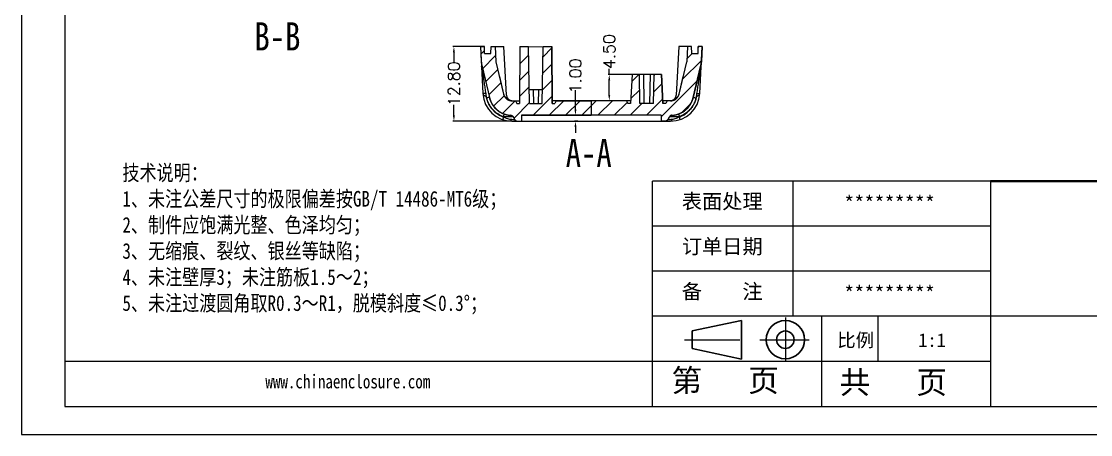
# Model space of a CAD drawing. Header units: inches. Extents: x 3700 to 4563, y 1353 to 2328.
# Drawn here: x 4088.9 to 4272.2, y 1353.2 to 1424 of the extents above; entities that cross this region are included whole.
import ezdxf

# ---------------------------------------------------------------- set-up
doc = ezdxf.new("R2010")
doc.units = ezdxf.units.IN
doc.header["$LTSCALE"] = 0.5
doc.linetypes.add('CENTER2', pattern=[28.575, 19.05, -3.175, 3.175, -3.175])
doc.layers.add('06___PRT_ALL_SURFS', color=7, linetype='Continuous')
doc.layers.add('文字', color=81, linetype='Continuous')
for name, color, linetype, lineweight in [('粗实线', 7, 'Continuous', 30), ('细实线', 3, 'Continuous', 9), ('细点划线', 2, 'CENTER2', 9)]:
    doc.layers.add(name, color=color, linetype=linetype, lineweight=lineweight)
doc.styles.get("Standard").update_dxf_attribs({"font": 'txt', "bigfont": 'gbcbig.shx'})
doc.styles.add('宋体', font='', dxfattribs={"width": 0.8, "height": 3.5})
doc.styles.get('宋体').set_extended_font_data('SimSun')
doc.dimstyles.new('2.5', dxfattribs={"dimtxt": 2, "dimasz": 1, "dimexe": 0.18, "dimexo": 0.0625, "dimgap": 0.09, "dimtad": 0, "dimzin": 0, "dimdsep": 46, "dimtxsty": 'Standard', "dimcen": 1, "dimclrd": 3, "dimclre": 3, "dimadec": 0, "dimazin": 2, "dimtfac": 1, "dimtofl": 0, "dimtmove": 0, "dimatfit": 3, "dimfxl": 1, "dimtolj": 1, "dimtzin": 0, "dimarcsym": 0})

# ---------------------------------------------------------------- blocks, each defined once
blk = doc.blocks.new('*D145')
at = {"color": 3, "lineweight": -2}
for p, q in [((4167.56, 1419.71), (4162.89, 1419.71)), ((4163.07, 1418.71), (4163.07, 1416.9)), ((4163.07, 1407.91), (4163.07, 1409.72)), ((4172.96, 1406.91), (4162.89, 1406.91))]:
    blk.add_line(p, q, dxfattribs=at)
at = {"color": 3}
for points in [[(4162.9, 1418.71), (4163.24, 1418.71), (4163.07, 1419.71)], [(4162.9, 1407.91), (4163.24, 1407.91), (4163.07, 1406.91)]]:
    blk.add_solid(points, dxfattribs=at)
at = {"layer": 'Defpoints', "color": 0}
for p in [(4163.07, 1419.71), (4167.62, 1419.71), (4173.03, 1406.91)]:
    blk.add_point(p, dxfattribs=at)
at = {"color": 0, "insert": (4163.07, 1413.31), "char_height": 2, "attachment_point": 5, "rotation": 90}
blk.add_mtext('\\A1;12.80', dxfattribs=at)
blk = doc.blocks.new('*D146')
at = {"color": 3, "lineweight": -2}
for p, q in [((4183.9, 1408.91), (4183.9, 1412.24)), ((4184.33, 1407.91), (4183.72, 1407.91)), ((4184.33, 1406.91), (4183.72, 1406.91)), ((4183.9, 1405.91), (4183.9, 1404.91))]:
    blk.add_line(p, q, dxfattribs=at)
at = {"color": 3}
for points in [[(4183.74, 1408.91), (4184.07, 1408.91), (4183.9, 1407.91)], [(4183.74, 1405.91), (4184.07, 1405.91), (4183.9, 1406.91)]]:
    blk.add_solid(points, dxfattribs=at)
at = {"layer": 'Defpoints', "color": 0}
for p in [(4183.9, 1407.91), (4184.4, 1407.91), (4184.4, 1406.91)]:
    blk.add_point(p, dxfattribs=at)
at = {"color": 0, "insert": (4183.9, 1414.67), "char_height": 2, "attachment_point": 5, "rotation": 90}
blk.add_mtext('\\A1;1.00', dxfattribs=at)
blk = doc.blocks.new('*D147')
at = {"color": 3, "lineweight": -2}
for p, q in [((4193.56, 1414.91), (4189.52, 1414.91)), ((4189.7, 1414.91), (4189.7, 1415.91)), ((4189.7, 1411.41), (4189.7, 1413.91)), ((4191.06, 1410.41), (4189.52, 1410.41))]:
    blk.add_line(p, q, dxfattribs=at)
at = {"color": 3}
for points in [[(4189.53, 1413.91), (4189.86, 1413.91), (4189.7, 1414.91)], [(4189.53, 1411.41), (4189.86, 1411.41), (4189.7, 1410.41)]]:
    blk.add_solid(points, dxfattribs=at)
at = {"layer": 'Defpoints', "color": 0}
for p in [(4189.7, 1414.91), (4193.62, 1414.91), (4191.12, 1410.41)]:
    blk.add_point(p, dxfattribs=at)
at = {"color": 0, "insert": (4189.7, 1418.83), "char_height": 2, "attachment_point": 5, "rotation": 90}
blk.add_mtext('\\A1;4.50', dxfattribs=at)

msp = doc.modelspace()

# ---------------------------------------------------------------- hatches: boundary and pattern name
at = {"linetype": 'Continuous'}
h = msp.add_hatch(dxfattribs=at)
h.set_pattern_fill('DEFAULT__2', color=4, scale=1.73335, angle=90, style=0, pattern_type=0)
h.set_pattern_definition([(225, (4548.71, 1521.6905), (1.38865, -1.38865), [])])
edge = h.paths.add_edge_path()
edge.add_line((4199.285, 1406.91), (4198.592, 1406.91))
edge.add_line((4198.574, 1407.91), (4198.592, 1406.91))
edge.add_line((4198.574, 1407.91), (4186.624, 1407.91))
edge.add_line((4186.624, 1410.41), (4186.624, 1407.91))
edge.add_line((4192.624, 1410.41), (4186.624, 1410.41))
edge.add_line((4192.624, 1410.41), (4192.857, 1409.91))
edge.add_line((4193.362, 1409.91), (4192.857, 1409.91))
edge.add_line((4193.624, 1414.91), (4193.362, 1409.91))
edge.add_line((4194.874, 1414.91), (4193.624, 1414.91))
edge.add_line((4194.961, 1409.91), (4194.874, 1414.91))
edge.add_line((4197.287, 1409.91), (4194.961, 1409.91))
edge.add_line((4197.287, 1409.91), (4197.374, 1414.91))
edge.add_line((4198.624, 1414.91), (4197.374, 1414.91))
edge.add_line((4198.624, 1414.91), (4198.886, 1409.91))
edge.add_line((4199.391, 1409.91), (4198.886, 1409.91))
edge.add_line((4199.624, 1410.41), (4199.391, 1409.91))
edge.add_line((4200.252, 1410.41), (4199.624, 1410.41))
edge.add_line((4200.252, 1410.41), (4200.287, 1410.412))
edge.add_spline(control_points=[(4200.287, 1410.412), (4200.976, 1410.448), (4201.507, 1410.89), (4201.667, 1411.562)], knot_values=[0, 0, 0, 0, 1, 1, 1, 1], weights=[1, 0.8672387, 0.8672387, 1], degree=3, periodic=0)
edge.add_line((4201.667, 1411.562), (4202.982, 1417.069))
edge.add_line((4203.121, 1419.71), (4202.982, 1417.069))
edge.add_line((4203.814, 1419.71), (4203.121, 1419.71))
edge.add_line((4203.824, 1418.51), (4203.814, 1419.71))
edge.add_line((4203.824, 1418.51), (4204.924, 1418.51))
edge.add_line((4204.924, 1418.51), (4204.935, 1419.71))
edge.add_line((4205.624, 1419.71), (4204.935, 1419.71))
edge.add_line((4205.624, 1419.71), (4205.491, 1417.166))
edge.add_spline(control_points=[(4205.491, 1417.166), (4205.475, 1416.862), (4205.431, 1416.562), (4205.361, 1416.266)], knot_values=[0, 0, 0, 0, 1, 1, 1, 1], weights=[1, 0.9972415, 0.9972415, 1], degree=3, periodic=0)
edge.add_line((4204.099, 1410.981), (4205.361, 1416.266))
edge.add_spline(control_points=[(4200.418, 1407.916), (4202.256, 1408.012), (4203.672, 1409.19), (4204.099, 1410.981)], knot_values=[0, 0, 0, 0, 1, 1, 1, 1], weights=[1, 0.8672387, 0.8672387, 1], degree=3, periodic=0)
edge.add_spline(control_points=[(4200.418, 1407.916), (4200.245, 1407.907), (4200.097, 1407.816), (4200.011, 1407.666)], knot_values=[0, 0, 0, 0, 1, 1, 1, 1], weights=[1, 0.9192011, 0.9192011, 1], degree=3, periodic=0)
edge.add_line((4200.011, 1407.666), (4199.718, 1407.16))
edge.add_spline(control_points=[(4199.718, 1407.16), (4199.627, 1407.002), (4199.468, 1406.91), (4199.285, 1406.91)], knot_values=[0, 0, 0, 0, 1, 1, 1, 1], weights=[1, 0.9106836, 0.9106836, 1], degree=3, periodic=0)
edge = h.paths.add_edge_path()
edge.add_line((4186.624, 1410.41), (4186.624, 1407.91))
edge.add_line((4186.624, 1410.41), (4186.624, 1407.91))
edge = h.paths.add_edge_path()
edge.add_line((4173.963, 1406.91), (4174.657, 1406.91))
edge.add_spline(control_points=[(4173.53, 1407.16), (4173.621, 1407.002), (4173.78, 1406.91), (4173.963, 1406.91)], knot_values=[0, 0, 0, 0, 1, 1, 1, 1], weights=[1, 0.9106836, 0.9106836, 1], degree=3, periodic=0)
edge.add_line((4173.238, 1407.666), (4173.53, 1407.16))
edge.add_spline(control_points=[(4172.831, 1407.916), (4173.003, 1407.907), (4173.151, 1407.816), (4173.238, 1407.666)], knot_values=[0, 0, 0, 0, 1, 1, 1, 1], weights=[1, 0.9192011, 0.9192011, 1], degree=3, periodic=0)
edge.add_spline(control_points=[(4169.149, 1410.981), (4169.577, 1409.19), (4170.992, 1408.012), (4172.831, 1407.916)], knot_values=[0, 0, 0, 0, 1, 1, 1, 1], weights=[1, 0.8672387, 0.8672387, 1], degree=3, periodic=0)
edge.add_line((4167.887, 1416.266), (4169.149, 1410.981))
edge.add_spline(control_points=[(4167.757, 1417.166), (4167.773, 1416.862), (4167.817, 1416.562), (4167.887, 1416.266)], knot_values=[0, 0, 0, 0, 1, 1, 1, 1], weights=[1, 0.9972415, 0.9972415, 1], degree=3, periodic=0)
edge.add_line((4167.624, 1419.71), (4167.757, 1417.166))
edge.add_line((4167.624, 1419.71), (4168.314, 1419.71))
edge.add_line((4168.324, 1418.51), (4168.314, 1419.71))
edge.add_line((4168.324, 1418.51), (4169.424, 1418.51))
edge.add_line((4169.424, 1418.51), (4169.435, 1419.71))
edge.add_line((4169.435, 1419.71), (4170.128, 1419.71))
edge.add_line((4170.128, 1419.71), (4170.266, 1417.069))
edge.add_line((4170.266, 1417.069), (4171.581, 1411.562))
edge.add_spline(control_points=[(4171.581, 1411.562), (4171.741, 1410.89), (4172.272, 1410.448), (4172.961, 1410.412)], knot_values=[0, 0, 0, 0, 1, 1, 1, 1], weights=[1, 0.8672387, 0.8672387, 1], degree=3, periodic=0)
edge.add_line((4172.997, 1410.41), (4172.961, 1410.412))
edge.add_line((4172.997, 1410.41), (4173.624, 1410.41))
edge.add_line((4173.624, 1410.41), (4173.857, 1409.91))
edge.add_line((4173.857, 1409.91), (4174.323, 1409.91))
edge.add_line((4174.374, 1419.71), (4174.323, 1409.91))
edge.add_line((4174.374, 1419.71), (4175.874, 1419.71))
edge.add_line((4176.045, 1409.91), (4175.874, 1419.71))
edge.add_line((4176.045, 1409.91), (4178.203, 1409.91))
edge.add_line((4178.203, 1409.91), (4178.374, 1419.71))
edge.add_line((4178.374, 1419.71), (4179.874, 1419.71))
edge.add_line((4179.874, 1419.71), (4179.925, 1409.91))
edge.add_line((4179.925, 1409.91), (4180.391, 1409.91))
edge.add_line((4180.624, 1410.41), (4180.391, 1409.91))
edge.add_line((4180.624, 1410.41), (4186.624, 1410.41))
edge.add_line((4186.624, 1410.41), (4186.624, 1407.91))
edge.add_line((4174.674, 1407.91), (4186.624, 1407.91))
edge.add_line((4174.674, 1407.91), (4174.657, 1406.91))

# ---------------------------------------------------------------- linework, layer by layer
for p, q in [((4088.942, 1555.962), (4088.942, 1353.172)), ((4096.364, 1551.133), (4096.364, 1358)), ((4088.942, 1447.056), (4088.942, 1353.172)), ((4175.874, 1419.71), (4178.373, 1419.667)), ((4255.037, 1396.627), (4197.097, 1396.627)), ((4197.097, 1358), (4197.097, 1396.627)), ((4221.239, 1373.451), (4221.239, 1396.627)), ((4197.097, 1365.725), (4096.364, 1365.725)), ((4096.364, 1358), (4370.917, 1358)), ((4088.942, 1353.172), (4375.745, 1353.172)), ((4088.942, 1353.172), (4221.722, 1353.172))]:
    msp.add_line(p, q)
at = {"color": 7, "linetype": 'Continuous'}
for p, q in [((4167.624, 1419.71), (4168.047, 1411.649)), ((4168.314, 1419.71), (4167.624, 1419.71)), ((4167.624, 1419.71), (4168.314, 1419.71)), ((4167.624, 1419.71), (4167.757, 1417.166)), ((4168.324, 1418.51), (4168.314, 1419.71)), ((4168.324, 1418.51), (4168.314, 1419.71)), ((4168.324, 1418.51), (4169.424, 1418.51)), ((4168.324, 1418.51), (4169.424, 1418.51)), ((4169.424, 1418.51), (4169.435, 1419.71)), ((4169.424, 1418.51), (4169.435, 1419.71)), ((4169.435, 1419.71), (4171.63, 1419.71)), ((4169.435, 1419.71), (4170.128, 1419.71)), ((4169.435, 1419.71), (4170.101, 1419.71)), ((4170.128, 1419.71), (4170.266, 1417.069)), ((4170.128, 1419.71), (4170.266, 1417.069)), ((4172.067, 1411.358), (4171.63, 1419.71)), ((4174.374, 1419.71), (4174.323, 1409.91)), ((4174.374, 1419.71), (4174.323, 1409.91)), ((4174.374, 1419.71), (4175.874, 1419.71)), ((4174.374, 1419.71), (4175.874, 1419.71)), ((4176.045, 1409.91), (4175.874, 1419.71)), ((4176.045, 1409.91), (4175.874, 1419.71)), ((4178.203, 1409.91), (4178.374, 1419.71)), ((4178.203, 1409.91), (4178.374, 1419.71)), ((4178.374, 1419.71), (4179.874, 1419.71)), ((4178.374, 1419.71), (4179.874, 1419.71)), ((4179.925, 1409.91), (4179.874, 1419.71)), ((4179.874, 1419.71), (4179.925, 1409.91)), ((4201.619, 1419.71), (4201.181, 1411.358)), ((4203.814, 1419.71), (4201.619, 1419.71)), ((4203.121, 1419.71), (4202.982, 1417.069)), ((4203.121, 1419.71), (4202.982, 1417.069)), ((4203.814, 1419.71), (4203.121, 1419.71)), ((4203.814, 1419.71), (4203.147, 1419.71)), ((4203.824, 1418.51), (4203.814, 1419.71)), ((4203.824, 1418.51), (4203.814, 1419.71)), ((4203.824, 1418.51), (4204.924, 1418.51)), ((4203.824, 1418.51), (4204.924, 1418.51)), ((4204.924, 1418.51), (4204.935, 1419.71)), ((4204.924, 1418.51), (4204.935, 1419.71)), ((4205.624, 1419.71), (4204.935, 1419.71)), ((4205.624, 1419.71), (4204.935, 1419.71)), ((4205.202, 1411.649), (4205.624, 1419.71)), ((4205.624, 1419.71), (4205.491, 1417.166)), ((4170.266, 1417.069), (4171.581, 1411.562)), ((4170.266, 1417.069), (4171.581, 1411.562)), ((4201.667, 1411.562), (4202.982, 1417.069)), ((4201.667, 1411.562), (4202.982, 1417.069)), ((4167.887, 1416.266), (4169.149, 1410.981)), ((4167.887, 1416.266), (4169.149, 1410.981)), ((4193.624, 1414.91), (4193.362, 1409.91)), ((4193.624, 1414.91), (4193.362, 1409.91)), ((4198.624, 1414.91), (4193.624, 1414.91)), ((4194.874, 1414.91), (4193.624, 1414.91)), ((4194.961, 1409.91), (4194.874, 1414.91)), ((4194.961, 1409.91), (4194.874, 1414.91)), ((4195.539, 1414.91), (4195.626, 1409.91)), ((4196.71, 1414.91), (4196.622, 1409.91)), ((4197.287, 1409.91), (4197.374, 1414.91)), ((4197.287, 1409.91), (4197.374, 1414.91)), ((4198.624, 1414.91), (4197.374, 1414.91)), ((4198.886, 1409.91), (4198.624, 1414.91)), ((4198.624, 1414.91), (4198.886, 1409.91)), ((4204.099, 1410.981), (4205.361, 1416.266)), ((4204.099, 1410.981), (4205.361, 1416.266)), ((4175.974, 1412.26), (4175.974, 1413.461)), ((4175.974, 1412.26), (4175.974, 1413.461)), ((4178.274, 1412.26), (4178.274, 1412.969)), ((4178.274, 1412.26), (4178.274, 1412.969)), ((4178.274, 1412.26), (4175.974, 1412.26)), ((4178.274, 1412.26), (4175.974, 1412.26)), ((4176.669, 1412.26), (4176.71, 1409.91)), ((4177.58, 1412.26), (4177.539, 1409.91)), ((4172.997, 1410.41), (4172.961, 1410.412)), ((4172.997, 1410.41), (4174.325, 1410.41)), ((4172.997, 1410.41), (4173.624, 1410.41)), ((4173.624, 1410.41), (4173.857, 1409.91)), ((4173.624, 1410.41), (4173.857, 1409.91)), ((4173.857, 1409.91), (4174.323, 1409.91)), ((4173.857, 1409.91), (4174.323, 1409.91)), ((4176.045, 1409.91), (4178.203, 1409.91)), ((4176.045, 1409.91), (4178.203, 1409.91)), ((4193.388, 1410.41), (4179.923, 1410.41)), ((4179.925, 1409.91), (4180.391, 1409.91)), ((4179.925, 1409.91), (4180.391, 1409.91)), ((4180.624, 1410.41), (4180.391, 1409.91)), ((4180.624, 1410.41), (4180.391, 1409.91)), ((4180.624, 1410.41), (4186.624, 1410.41)), ((4186.624, 1410.41), (4186.624, 1407.91)), ((4186.624, 1410.41), (4186.624, 1407.91)), ((4186.624, 1410.41), (4186.624, 1407.91)), ((4192.624, 1410.41), (4186.624, 1410.41)), ((4186.624, 1410.41), (4186.624, 1407.91)), ((4192.624, 1410.41), (4192.857, 1409.91)), ((4192.624, 1410.41), (4192.857, 1409.91)), ((4193.362, 1409.91), (4192.857, 1409.91)), ((4193.362, 1409.91), (4192.857, 1409.91)), ((4197.287, 1409.91), (4194.961, 1409.91)), ((4197.287, 1409.91), (4194.961, 1409.91)), ((4200.252, 1410.41), (4198.86, 1410.41)), ((4199.391, 1409.91), (4198.886, 1409.91)), ((4199.391, 1409.91), (4198.886, 1409.91)), ((4199.624, 1410.41), (4199.391, 1409.91)), ((4199.624, 1410.41), (4199.391, 1409.91)), ((4200.252, 1410.41), (4199.624, 1410.41)), ((4200.252, 1410.41), (4200.287, 1410.412)), ((4173.238, 1407.666), (4173.53, 1407.16)), ((4173.238, 1407.666), (4173.53, 1407.16)), ((4174.674, 1407.91), (4174.657, 1406.91)), ((4174.674, 1407.91), (4174.657, 1406.91)), ((4198.574, 1407.91), (4174.674, 1407.91)), ((4174.674, 1407.91), (4186.624, 1407.91)), ((4198.574, 1407.91), (4186.624, 1407.91)), ((4198.574, 1407.91), (4198.592, 1406.91)), ((4198.574, 1407.91), (4198.592, 1406.91)), ((4200.011, 1407.666), (4199.718, 1407.16)), ((4200.011, 1407.666), (4199.718, 1407.16)), ((4173.04, 1406.91), (4200.208, 1406.91)), ((4173.963, 1406.91), (4174.657, 1406.91)), ((4199.285, 1406.91), (4198.592, 1406.91))]:
    msp.add_line(p, q, dxfattribs=at)
for centre, radius, start, end in [((4172.751, 1417.428), 5, 183, 193.42792), ((4176.733, 1417.638), 8.988, 183.01077, 187.70728), ((4200.498, 1417.428), 5, 346.5721, 357), ((4196.515, 1417.638), 8.988, 352.29294, 356.98925), ((4177.032, 1417.675), 9.289, 187.68477, 188.14254), ((4177.125, 1417.688), 9.383, 188.14273, 188.70887), ((4196.164, 1417.682), 9.342, 351.28995, 352.31406), ((4173.04, 1411.91), 5, 182.9976, 270.0035), ((4173.04, 1411.91), 1.5, 193.42796, 267.00373), ((4173.066, 1411.41), 1, 183, 270), ((4200.182, 1411.41), 1, 270, 357), ((4200.208, 1411.91), 5, 269.99738, 357.00269), ((4200.208, 1411.91), 1.5, 272.99627, 346.57204), ((4173.04, 1411.91), 4, 193.42796, 267.00373), ((4172.805, 1407.416), 3, 86.33012, 87.00373), ((4200.444, 1407.416), 3, 92.99627, 93.66988), ((4200.208, 1411.91), 4, 272.99627, 346.57204), ((4172.805, 1407.416), 0.5, 30, 87.00373), ((4200.444, 1407.416), 0.5, 92.99627, 150), ((4173.963, 1407.41), 0.5, 210.00562, 270.01123), ((4199.286, 1407.41), 0.5, 269.99295, 329.99648)]:
    msp.add_arc(centre, radius, start, end, dxfattribs=at)
for points, start_tangent, end_tangent in [([(4167.757, 1417.166), (4167.761, 1417.109), (4167.765, 1417.052), (4167.769, 1416.996), (4167.775, 1416.939), (4167.78, 1416.883), (4167.787, 1416.826), (4167.794, 1416.77), (4167.802, 1416.713), (4167.81, 1416.657), (4167.819, 1416.601), (4167.829, 1416.545), (4167.84, 1416.489), (4167.851, 1416.433), (4167.862, 1416.377), (4167.874, 1416.322), (4167.887, 1416.266)], (0.052336, -0.9986295), (0.2322225, -0.9726627)), ([(4205.491, 1417.166), (4205.487, 1417.109), (4205.484, 1417.052), (4205.479, 1416.996), (4205.474, 1416.939), (4205.468, 1416.883), (4205.461, 1416.826), (4205.454, 1416.77), (4205.446, 1416.713), (4205.438, 1416.657), (4205.429, 1416.601), (4205.419, 1416.545), (4205.409, 1416.489), (4205.398, 1416.433), (4205.386, 1416.377), (4205.374, 1416.322), (4205.361, 1416.266)], (-0.052336, -0.9986295), (-0.2322225, -0.9726627)), ([(4167.807, 1416.325), (4167.8, 1416.346)], (-0.3795957, 0.9251525), (-0.1842054, 0.9828878)), ([(4167.85, 1416.267), (4167.824, 1416.295), (4167.807, 1416.325)], (-0.7546205, 0.6561615), (-0.3795957, 0.9251525)), ([(4205.398, 1416.267), (4205.425, 1416.296), (4205.442, 1416.326)], (0.7504499, 0.6609273), (0.3546195, 0.9350107)), ([(4205.442, 1416.326), (4205.448, 1416.358)], (0.3546195, 0.9350107), (0.0523367, 0.9986295)), ([(4168.516, 1411.641), (4168.334, 1411.635), (4168.183, 1411.634), (4168.082, 1411.639), (4168.047, 1411.649)], (-0.9988342, -0.0482728), (0.0140463, 0.9999013)), ([(4168.047, 1411.649), (4168.094, 1411.507), (4168.213, 1411.376), (4168.389, 1411.261), (4168.598, 1411.163)], (0.0524192, -0.9986252), (0.9224376, -0.3861462)), ([(4171.581, 1411.562), (4171.584, 1411.548), (4171.588, 1411.535), (4171.591, 1411.521), (4171.595, 1411.507), (4171.599, 1411.493), (4171.603, 1411.48), (4171.607, 1411.466), (4171.611, 1411.452), (4171.616, 1411.439), (4171.62, 1411.425), (4171.625, 1411.411), (4171.63, 1411.398), (4171.635, 1411.384), (4171.64, 1411.37), (4171.646, 1411.357), (4171.651, 1411.343), (4171.657, 1411.33), (4171.662, 1411.316), (4171.668, 1411.303), (4171.674, 1411.289), (4171.681, 1411.276), (4171.687, 1411.262), (4171.693, 1411.249), (4171.7, 1411.235), (4171.707, 1411.222), (4171.714, 1411.209), (4171.721, 1411.196), (4171.728, 1411.182), (4171.736, 1411.169), (4171.743, 1411.156), (4171.751, 1411.143), (4171.759, 1411.13), (4171.767, 1411.117), (4171.775, 1411.104), (4171.783, 1411.092), (4171.791, 1411.079), (4171.8, 1411.066), (4171.808, 1411.054), (4171.817, 1411.041), (4171.826, 1411.029), (4171.835, 1411.016), (4171.845, 1411.004), (4171.854, 1410.992), (4171.863, 1410.979), (4171.873, 1410.967), (4171.883, 1410.955), (4171.893, 1410.944), (4171.903, 1410.932), (4171.913, 1410.92), (4171.923, 1410.909), (4171.934, 1410.897), (4171.944, 1410.886), (4171.955, 1410.874), (4171.966, 1410.863), (4171.977, 1410.852), (4171.988, 1410.841), (4171.999, 1410.83), (4172.01, 1410.82), (4172.021, 1410.809), (4172.033, 1410.798), (4172.044, 1410.788), (4172.056, 1410.778), (4172.068, 1410.768), (4172.08, 1410.757), (4172.092, 1410.748), (4172.104, 1410.738), (4172.116, 1410.728), (4172.129, 1410.719), (4172.141, 1410.709), (4172.154, 1410.7), (4172.166, 1410.691), (4172.179, 1410.682), (4172.192, 1410.673), (4172.205, 1410.664), (4172.218, 1410.656), (4172.231, 1410.647), (4172.244, 1410.639), (4172.257, 1410.631), (4172.27, 1410.623), (4172.283, 1410.615), (4172.297, 1410.607), (4172.31, 1410.6), (4172.324, 1410.592), (4172.337, 1410.585), (4172.351, 1410.578), (4172.365, 1410.571), (4172.379, 1410.564), (4172.392, 1410.557), (4172.406, 1410.551), (4172.42, 1410.544), (4172.434, 1410.538), (4172.448, 1410.532), (4172.462, 1410.526), (4172.476, 1410.52), (4172.49, 1410.514), (4172.505, 1410.509), (4172.519, 1410.504), (4172.533, 1410.498), (4172.547, 1410.493), (4172.561, 1410.488), (4172.576, 1410.484), (4172.59, 1410.479), (4172.604, 1410.475), (4172.619, 1410.47), (4172.633, 1410.466), (4172.647, 1410.462), (4172.662, 1410.459), (4172.676, 1410.455), (4172.691, 1410.451), (4172.705, 1410.448), (4172.719, 1410.445), (4172.734, 1410.442), (4172.748, 1410.439), (4172.762, 1410.436), (4172.777, 1410.433), (4172.791, 1410.431), (4172.805, 1410.429), (4172.82, 1410.426), (4172.834, 1410.424), (4172.848, 1410.422), (4172.862, 1410.421), (4172.877, 1410.419), (4172.891, 1410.418), (4172.905, 1410.416), (4172.919, 1410.415), (4172.933, 1410.414), (4172.947, 1410.413), (4172.961, 1410.412)], (0.2322225, -0.9726627), (0.9986329, -0.052271)), ([(4200.287, 1410.412), (4200.301, 1410.413), (4200.315, 1410.414), (4200.329, 1410.415), (4200.343, 1410.416), (4200.357, 1410.418), (4200.372, 1410.419), (4200.386, 1410.421), (4200.4, 1410.422), (4200.414, 1410.424), (4200.429, 1410.426), (4200.443, 1410.429), (4200.457, 1410.431), (4200.472, 1410.433), (4200.486, 1410.436), (4200.5, 1410.439), (4200.515, 1410.442), (4200.529, 1410.445), (4200.543, 1410.448), (4200.558, 1410.451), (4200.572, 1410.455), (4200.586, 1410.459), (4200.601, 1410.462), (4200.615, 1410.466), (4200.63, 1410.47), (4200.644, 1410.475), (4200.658, 1410.479), (4200.672, 1410.484), (4200.687, 1410.488), (4200.701, 1410.493), (4200.715, 1410.498), (4200.73, 1410.504), (4200.744, 1410.509), (4200.758, 1410.514), (4200.772, 1410.52), (4200.786, 1410.526), (4200.8, 1410.532), (4200.814, 1410.538), (4200.828, 1410.544), (4200.842, 1410.551), (4200.856, 1410.557), (4200.87, 1410.564), (4200.883, 1410.571), (4200.897, 1410.578), (4200.911, 1410.585), (4200.924, 1410.592), (4200.938, 1410.6), (4200.951, 1410.607), (4200.965, 1410.615), (4200.978, 1410.623), (4200.991, 1410.631), (4201.005, 1410.639), (4201.018, 1410.647), (4201.031, 1410.656), (4201.044, 1410.664), (4201.057, 1410.673), (4201.069, 1410.682), (4201.082, 1410.691), (4201.095, 1410.7), (4201.107, 1410.709), (4201.12, 1410.719), (4201.132, 1410.728), (4201.144, 1410.738), (4201.156, 1410.748), (4201.168, 1410.757), (4201.18, 1410.768), (4201.192, 1410.778), (4201.204, 1410.788), (4201.215, 1410.798), (4201.227, 1410.809), (4201.238, 1410.82), (4201.25, 1410.83), (4201.261, 1410.841), (4201.272, 1410.852), (4201.283, 1410.863), (4201.293, 1410.874), (4201.304, 1410.886), (4201.315, 1410.897), (4201.325, 1410.909), (4201.335, 1410.92), (4201.345, 1410.932), (4201.356, 1410.944), (4201.365, 1410.955), (4201.375, 1410.967), (4201.385, 1410.979), (4201.394, 1410.992), (4201.404, 1411.004), (4201.413, 1411.016), (4201.422, 1411.029), (4201.431, 1411.041), (4201.44, 1411.054), (4201.448, 1411.066), (4201.457, 1411.079), (4201.465, 1411.092), (4201.474, 1411.104), (4201.482, 1411.117), (4201.49, 1411.13), (4201.498, 1411.143), (4201.505, 1411.156), (4201.513, 1411.169), (4201.52, 1411.182), (4201.527, 1411.196), (4201.534, 1411.209), (4201.541, 1411.222), (4201.548, 1411.235), (4201.555, 1411.249), (4201.561, 1411.262), (4201.568, 1411.276), (4201.574, 1411.289), (4201.58, 1411.303), (4201.586, 1411.316), (4201.592, 1411.33), (4201.597, 1411.343), (4201.603, 1411.357), (4201.608, 1411.37), (4201.613, 1411.384), (4201.618, 1411.398), (4201.623, 1411.411), (4201.628, 1411.425), (4201.632, 1411.439), (4201.637, 1411.452), (4201.641, 1411.466), (4201.645, 1411.48), (4201.649, 1411.493), (4201.653, 1411.507), (4201.657, 1411.521), (4201.661, 1411.535), (4201.664, 1411.548), (4201.667, 1411.562)], (0.9986329, 0.052271), (0.2322225, 0.9726627)), ([(4204.65, 1411.163), (4204.859, 1411.261), (4205.035, 1411.376), (4205.155, 1411.507), (4205.202, 1411.649)], (0.922205, 0.3867013), (0.0465971, 0.9989138)), ([(4204.733, 1411.641), (4204.914, 1411.635), (4205.065, 1411.634), (4205.166, 1411.639), (4205.202, 1411.649)], (0.9988341, -0.0482742), (0.0527039, 0.9986102)), ([(4169.149, 1410.981), (4169.158, 1410.945), (4169.167, 1410.908), (4169.177, 1410.872), (4169.187, 1410.835), (4169.197, 1410.799), (4169.208, 1410.762), (4169.219, 1410.726), (4169.231, 1410.689), (4169.242, 1410.653), (4169.255, 1410.617), (4169.267, 1410.58), (4169.28, 1410.544), (4169.294, 1410.507), (4169.308, 1410.471), (4169.322, 1410.435), (4169.336, 1410.398), (4169.351, 1410.362), (4169.367, 1410.326), (4169.383, 1410.29), (4169.399, 1410.254), (4169.415, 1410.218), (4169.432, 1410.182), (4169.45, 1410.146), (4169.467, 1410.111), (4169.485, 1410.075), (4169.504, 1410.04), (4169.523, 1410.005), (4169.542, 1409.969), (4169.562, 1409.934), (4169.582, 1409.899), (4169.602, 1409.865), (4169.623, 1409.83), (4169.644, 1409.796), (4169.666, 1409.761), (4169.688, 1409.727), (4169.71, 1409.693), (4169.733, 1409.659), (4169.756, 1409.626), (4169.78, 1409.592), (4169.804, 1409.559), (4169.828, 1409.526), (4169.853, 1409.493), (4169.878, 1409.461), (4169.903, 1409.428), (4169.929, 1409.396), (4169.955, 1409.364), (4169.981, 1409.333), (4170.008, 1409.301), (4170.035, 1409.27), (4170.062, 1409.239), (4170.09, 1409.208), (4170.118, 1409.178), (4170.147, 1409.148), (4170.175, 1409.118), (4170.204, 1409.089), (4170.234, 1409.059), (4170.264, 1409.03), (4170.294, 1409.002), (4170.324, 1408.973), (4170.355, 1408.945), (4170.386, 1408.918), (4170.417, 1408.89), (4170.448, 1408.863), (4170.48, 1408.836), (4170.512, 1408.81), (4170.545, 1408.784), (4170.577, 1408.758), (4170.61, 1408.733), (4170.643, 1408.708), (4170.677, 1408.683), (4170.71, 1408.659), (4170.744, 1408.635), (4170.778, 1408.611), (4170.813, 1408.588), (4170.847, 1408.565), (4170.882, 1408.542), (4170.917, 1408.52), (4170.952, 1408.498), (4170.987, 1408.477), (4171.023, 1408.456), (4171.059, 1408.435), (4171.095, 1408.415), (4171.131, 1408.395), (4171.167, 1408.376), (4171.203, 1408.357), (4171.24, 1408.338), (4171.277, 1408.32), (4171.313, 1408.302), (4171.35, 1408.284), (4171.388, 1408.267), (4171.425, 1408.251), (4171.462, 1408.234), (4171.5, 1408.219), (4171.537, 1408.203), (4171.575, 1408.188), (4171.613, 1408.173), (4171.65, 1408.159), (4171.688, 1408.145), (4171.726, 1408.132), (4171.764, 1408.119), (4171.802, 1408.106), (4171.841, 1408.094), (4171.879, 1408.082), (4171.917, 1408.071), (4171.955, 1408.06), (4171.994, 1408.049), (4172.032, 1408.039), (4172.07, 1408.029), (4172.108, 1408.02), (4172.147, 1408.011), (4172.185, 1408.003), (4172.223, 1407.994), (4172.262, 1407.987), (4172.3, 1407.979), (4172.338, 1407.972), (4172.376, 1407.966), (4172.415, 1407.959), (4172.453, 1407.953), (4172.491, 1407.948), (4172.529, 1407.943), (4172.567, 1407.938), (4172.605, 1407.934), (4172.643, 1407.93), (4172.68, 1407.926), (4172.718, 1407.923), (4172.756, 1407.92), (4172.793, 1407.918), (4172.831, 1407.916)], (0.2322225, -0.9726627), (0.9986329, -0.052271)), ([(4200.418, 1407.916), (4200.455, 1407.918), (4200.493, 1407.92), (4200.53, 1407.923), (4200.568, 1407.926), (4200.606, 1407.93), (4200.643, 1407.934), (4200.681, 1407.938), (4200.719, 1407.943), (4200.757, 1407.948), (4200.795, 1407.953), (4200.834, 1407.959), (4200.872, 1407.966), (4200.91, 1407.972), (4200.948, 1407.979), (4200.987, 1407.987), (4201.025, 1407.994), (4201.063, 1408.003), (4201.101, 1408.011), (4201.14, 1408.02), (4201.178, 1408.029), (4201.216, 1408.039), (4201.255, 1408.049), (4201.293, 1408.06), (4201.331, 1408.071), (4201.37, 1408.082), (4201.408, 1408.094), (4201.446, 1408.106), (4201.484, 1408.119), (4201.522, 1408.132), (4201.56, 1408.145), (4201.598, 1408.159), (4201.636, 1408.173), (4201.673, 1408.188), (4201.711, 1408.203), (4201.749, 1408.219), (4201.786, 1408.234), (4201.823, 1408.251), (4201.861, 1408.267), (4201.898, 1408.284), (4201.935, 1408.302), (4201.972, 1408.32), (4202.008, 1408.338), (4202.045, 1408.357), (4202.081, 1408.376), (4202.118, 1408.395), (4202.154, 1408.415), (4202.19, 1408.435), (4202.225, 1408.456), (4202.261, 1408.477), (4202.296, 1408.498), (4202.331, 1408.52), (4202.366, 1408.542), (4202.401, 1408.565), (4202.436, 1408.588), (4202.47, 1408.611), (4202.504, 1408.635), (4202.538, 1408.659), (4202.572, 1408.683), (4202.605, 1408.708), (4202.638, 1408.733), (4202.671, 1408.758), (4202.704, 1408.784), (4202.736, 1408.81), (4202.768, 1408.836), (4202.8, 1408.863), (4202.831, 1408.89), (4202.863, 1408.918), (4202.894, 1408.945), (4202.924, 1408.973), (4202.955, 1409.002), (4202.985, 1409.03), (4203.014, 1409.059), (4203.044, 1409.089), (4203.073, 1409.118), (4203.102, 1409.148), (4203.13, 1409.178), (4203.158, 1409.208), (4203.186, 1409.239), (4203.213, 1409.27), (4203.241, 1409.301), (4203.267, 1409.333), (4203.294, 1409.364), (4203.32, 1409.396), (4203.345, 1409.428), (4203.371, 1409.461), (4203.396, 1409.493), (4203.42, 1409.526), (4203.445, 1409.559), (4203.468, 1409.592), (4203.492, 1409.626), (4203.515, 1409.659), (4203.538, 1409.693), (4203.56, 1409.727), (4203.582, 1409.761), (4203.604, 1409.796), (4203.625, 1409.83), (4203.646, 1409.865), (4203.666, 1409.899), (4203.686, 1409.934), (4203.706, 1409.969), (4203.725, 1410.005), (4203.744, 1410.04), (4203.763, 1410.075), (4203.781, 1410.111), (4203.799, 1410.146), (4203.816, 1410.182), (4203.833, 1410.218), (4203.849, 1410.254), (4203.866, 1410.29), (4203.881, 1410.326), (4203.897, 1410.362), (4203.912, 1410.398), (4203.926, 1410.435), (4203.941, 1410.471), (4203.954, 1410.507), (4203.968, 1410.544), (4203.981, 1410.58), (4203.994, 1410.617), (4204.006, 1410.653), (4204.018, 1410.689), (4204.029, 1410.726), (4204.04, 1410.762), (4204.051, 1410.799), (4204.061, 1410.835), (4204.071, 1410.872), (4204.081, 1410.908), (4204.09, 1410.945), (4204.099, 1410.981)], (0.9986329, 0.052271), (0.2322225, 0.9726627)), ([(4171.572, 1407.63), (4171.511, 1407.457), (4171.459, 1407.312), (4171.423, 1407.216), (4171.409, 1407.184)], (-0.3270306, -0.9450138), (-0.9461871, 0.32362)), ([(4172.831, 1407.916), (4172.838, 1407.915), (4172.846, 1407.915), (4172.853, 1407.914), (4172.861, 1407.913), (4172.868, 1407.912), (4172.876, 1407.911), (4172.883, 1407.91), (4172.891, 1407.909), (4172.898, 1407.907), (4172.906, 1407.906), (4172.913, 1407.904), (4172.921, 1407.903), (4172.928, 1407.901), (4172.936, 1407.899), (4172.943, 1407.897), (4172.951, 1407.894), (4172.958, 1407.892), (4172.966, 1407.89), (4172.973, 1407.887), (4172.981, 1407.884), (4172.988, 1407.881), (4172.995, 1407.879), (4173.003, 1407.875), (4173.01, 1407.872), (4173.017, 1407.869), (4173.024, 1407.866), (4173.031, 1407.862), (4173.038, 1407.858), (4173.045, 1407.855), (4173.052, 1407.851), (4173.059, 1407.847), (4173.066, 1407.843), (4173.073, 1407.838), (4173.079, 1407.834), (4173.086, 1407.83), (4173.092, 1407.825), (4173.099, 1407.821), (4173.105, 1407.816), (4173.111, 1407.811), (4173.118, 1407.806), (4173.124, 1407.801), (4173.13, 1407.796), (4173.136, 1407.791), (4173.142, 1407.786), (4173.147, 1407.78), (4173.153, 1407.775), (4173.159, 1407.769), (4173.164, 1407.764), (4173.169, 1407.758), (4173.175, 1407.752), (4173.18, 1407.747), (4173.185, 1407.741), (4173.19, 1407.735), (4173.195, 1407.729), (4173.2, 1407.723), (4173.204, 1407.717), (4173.209, 1407.711), (4173.213, 1407.704), (4173.218, 1407.698), (4173.222, 1407.692), (4173.226, 1407.686), (4173.23, 1407.679), (4173.234, 1407.673), (4173.238, 1407.666)], (0.9986329, -0.052271), (0.5, -0.8660254)), ([(4200.418, 1407.916), (4200.41, 1407.915), (4200.403, 1407.915), (4200.395, 1407.914), (4200.388, 1407.913), (4200.38, 1407.912), (4200.373, 1407.911), (4200.365, 1407.91), (4200.357, 1407.909), (4200.35, 1407.907), (4200.342, 1407.906), (4200.335, 1407.904), (4200.327, 1407.903), (4200.32, 1407.901), (4200.312, 1407.899), (4200.305, 1407.897), (4200.297, 1407.894), (4200.29, 1407.892), (4200.282, 1407.89), (4200.275, 1407.887), (4200.268, 1407.884), (4200.26, 1407.881), (4200.253, 1407.879), (4200.246, 1407.875), (4200.238, 1407.872), (4200.231, 1407.869), (4200.224, 1407.866), (4200.217, 1407.862), (4200.21, 1407.858), (4200.203, 1407.855), (4200.196, 1407.851), (4200.189, 1407.847), (4200.182, 1407.843), (4200.176, 1407.838), (4200.169, 1407.834), (4200.162, 1407.83), (4200.156, 1407.825), (4200.15, 1407.821), (4200.143, 1407.816), (4200.137, 1407.811), (4200.131, 1407.806), (4200.125, 1407.801), (4200.118, 1407.796), (4200.113, 1407.791), (4200.107, 1407.786), (4200.101, 1407.78), (4200.095, 1407.775), (4200.09, 1407.769), (4200.084, 1407.764), (4200.079, 1407.758), (4200.074, 1407.752), (4200.068, 1407.747), (4200.063, 1407.741), (4200.058, 1407.735), (4200.053, 1407.729), (4200.049, 1407.723), (4200.044, 1407.717), (4200.039, 1407.711), (4200.035, 1407.704), (4200.031, 1407.698), (4200.026, 1407.692), (4200.022, 1407.686), (4200.018, 1407.679), (4200.014, 1407.673), (4200.011, 1407.666)], (-0.9986329, -0.052271), (-0.5, -0.8660254)), ([(4201.677, 1407.63), (4201.737, 1407.457), (4201.789, 1407.312), (4201.825, 1407.217), (4201.84, 1407.184)], (0.327044, -0.9450091), (0.9451095, 0.3267537)), ([(4172.789, 1407.244), (4172.845, 1407.07), (4172.934, 1406.952), (4173.04, 1406.91)], (0.1837307, -0.9829766), (1, 0.0000106)), ([(4173.53, 1407.16), (4173.534, 1407.153), (4173.538, 1407.147), (4173.542, 1407.14), (4173.546, 1407.133), (4173.551, 1407.127), (4173.555, 1407.12), (4173.56, 1407.114), (4173.565, 1407.107), (4173.57, 1407.101), (4173.575, 1407.095), (4173.58, 1407.088), (4173.585, 1407.082), (4173.591, 1407.076), (4173.596, 1407.07), (4173.602, 1407.064), (4173.608, 1407.058), (4173.613, 1407.052), (4173.619, 1407.047), (4173.625, 1407.041), (4173.632, 1407.036), (4173.638, 1407.03), (4173.644, 1407.025), (4173.651, 1407.02), (4173.657, 1407.014), (4173.664, 1407.009), (4173.671, 1407.004), (4173.677, 1407), (4173.684, 1406.995), (4173.691, 1406.99), (4173.698, 1406.986), (4173.706, 1406.981), (4173.713, 1406.977), (4173.72, 1406.973), (4173.727, 1406.969), (4173.735, 1406.965), (4173.742, 1406.961), (4173.75, 1406.958), (4173.757, 1406.954), (4173.765, 1406.951), (4173.773, 1406.948), (4173.781, 1406.945), (4173.788, 1406.942), (4173.796, 1406.939), (4173.804, 1406.936), (4173.812, 1406.934), (4173.82, 1406.931), (4173.828, 1406.929), (4173.836, 1406.927), (4173.844, 1406.925), (4173.852, 1406.923), (4173.86, 1406.921), (4173.868, 1406.919), (4173.876, 1406.918), (4173.884, 1406.917), (4173.892, 1406.915), (4173.899, 1406.914), (4173.907, 1406.913), (4173.915, 1406.912), (4173.923, 1406.912), (4173.931, 1406.911), (4173.939, 1406.911), (4173.947, 1406.91), (4173.955, 1406.91), (4173.963, 1406.91)], (0.5, -0.8660254), (1, 0)), ([(4199.718, 1407.16), (4199.714, 1407.153), (4199.71, 1407.147), (4199.706, 1407.14), (4199.702, 1407.133), (4199.697, 1407.127), (4199.693, 1407.12), (4199.688, 1407.114), (4199.683, 1407.107), (4199.678, 1407.101), (4199.673, 1407.095), (4199.668, 1407.088), (4199.663, 1407.082), (4199.657, 1407.076), (4199.652, 1407.07), (4199.646, 1407.064), (4199.641, 1407.058), (4199.635, 1407.052), (4199.629, 1407.047), (4199.623, 1407.041), (4199.617, 1407.036), (4199.61, 1407.03), (4199.604, 1407.025), (4199.598, 1407.02), (4199.591, 1407.014), (4199.584, 1407.009), (4199.578, 1407.004), (4199.571, 1407), (4199.564, 1406.995), (4199.557, 1406.99), (4199.55, 1406.986), (4199.543, 1406.981), (4199.535, 1406.977), (4199.528, 1406.973), (4199.521, 1406.969), (4199.513, 1406.965), (4199.506, 1406.961), (4199.498, 1406.958), (4199.491, 1406.954), (4199.483, 1406.951), (4199.475, 1406.948), (4199.468, 1406.945), (4199.46, 1406.942), (4199.452, 1406.939), (4199.444, 1406.936), (4199.436, 1406.934), (4199.429, 1406.931), (4199.421, 1406.929), (4199.413, 1406.927), (4199.405, 1406.925), (4199.397, 1406.923), (4199.389, 1406.921), (4199.381, 1406.919), (4199.373, 1406.918), (4199.365, 1406.917), (4199.357, 1406.915), (4199.349, 1406.914), (4199.341, 1406.913), (4199.333, 1406.912), (4199.325, 1406.912), (4199.317, 1406.911), (4199.309, 1406.911), (4199.301, 1406.91), (4199.293, 1406.91), (4199.285, 1406.91)], (-0.5, -0.8660254), (-1, 0)), ([(4200.459, 1407.244), (4200.403, 1407.07), (4200.315, 1406.952), (4200.209, 1406.91)], (-0.1837689, -0.9829695), (-1, -0.0000809))]:
    msp.add_spline(points, degree=3, dxfattribs=dict(at, start_tangent=start_tangent, end_tangent=end_tangent))
at = {"layer": '06___PRT_ALL_SURFS', "color": 7, "linetype": 'Continuous'}
for p, q in [((4167.85, 1416.267), (4167.935, 1415.681)), ((4167.935, 1415.681), (4167.944, 1415.62)), ((4167.944, 1415.62), (4168.031, 1415.011)), ((4168.031, 1415.011), (4168.052, 1414.864)), ((4205.361, 1416.266), (4204.099, 1410.981)), ((4170.857, 1414.592), (4171.581, 1411.562)), ((4201.667, 1411.562), (4202.391, 1414.592)), ((4171.534, 1407.696), (4171.572, 1407.63)), ((4173.238, 1407.666), (4173.53, 1407.16)), ((4199.718, 1407.16), (4200.011, 1407.666)), ((4201.677, 1407.63), (4201.714, 1407.696))]:
    msp.add_line(p, q, dxfattribs=at)
for centre, radius, start, end in [((4177.258, 1412.898), 8.832, 188.18036, 191.32751), ((4177.404, 1412.926), 8.98, 191.31939, 193.10376), ((4173.04, 1411.91), 1.5, 193.42925, 267.00373), ((4200.208, 1411.91), 1.5, 272.99627, 346.57204), ((4195.985, 1412.899), 8.837, 348.67403, 351.81909), ((4173.04, 1411.91), 4, 193.42699, 204.20412), ((4173.04, 1411.91), 4, 208.32715, 215.4639), ((4173.04, 1411.91), 4, 220.91443, 227.21368), ((4200.208, 1411.91), 4, 310.49165, 333.11311), ((4200.208, 1411.91), 4, 335.97354, 346.57312), ((4173.04, 1411.91), 4, 233.20673, 239.63361), ((4173.04, 1411.91), 4, 246.80797, 267.00373), ((4172.805, 1407.416), 0.5, 30, 87.00373), ((4200.444, 1407.416), 0.5, 92.99627, 150), ((4200.208, 1411.91), 4, 272.99627, 306.78908)]:
    msp.add_arc(centre, radius, start, end, dxfattribs=at)
for points, start_tangent, end_tangent in [([(4167.85, 1416.267), (4167.877, 1416.269)], (0.99414, 0.1081007), (0.9973127, 0.0732621)), ([(4167.877, 1416.269), (4167.887, 1416.266)], (0.9973127, 0.0732621), (0.2322225, -0.9726627)), ([(4168.052, 1414.864), (4168.138, 1414.272), (4168.253, 1413.468), (4168.379, 1412.593), (4168.516, 1411.641)], (0.1423922, -0.9898103), (0.1421492, -0.9898452)), ([(4204.733, 1411.641), (4204.869, 1412.593), (4204.995, 1413.467), (4205.11, 1414.27), (4205.217, 1415.009), (4205.313, 1415.68), (4205.398, 1416.267)], (0.1421492, 0.9898452), (0.1421598, 0.9898437)), ([(4205.361, 1416.266), (4205.371, 1416.269), (4205.398, 1416.267)], (0.2322225, 0.9726627), (0.99414, -0.1081007)), ([(4204.597, 1410.889), (4204.612, 1410.981), (4204.632, 1411.073), (4204.65, 1411.163)], (0.2322225, 0.9726627), (0.2322379, 0.972659)), ([(4169.149, 1410.981), (4169.11, 1410.982), (4169.005, 1410.965), (4168.848, 1410.933), (4168.657, 1410.89)], (-0.2322225, 0.9726627), (-0.9726661, -0.2322083)), ([(4171.534, 1407.696), (4170.603, 1408.153), (4169.832, 1408.78), (4169.262, 1409.491), (4168.883, 1410.213), (4168.657, 1410.89)], (-0.9423862, 0.334527), (-0.2322544, 0.9726551)), ([(4168.657, 1410.89), (4168.938, 1410.032), (4169.393, 1409.248), (4169.994, 1408.571), (4170.728, 1408.023), (4171.572, 1407.63)], (0.2212085, -0.9752265), (0.9452894, -0.3262331)), ([(4201.677, 1407.63), (4202.508, 1408.016), (4203.24, 1408.558), (4203.848, 1409.238), (4204.307, 1410.026), (4204.591, 1410.89)], (0.9452977, 0.326209), (0.2211702, 0.9752352)), ([(4204.591, 1410.89), (4204.412, 1410.329), (4204.13, 1409.729), (4203.722, 1409.125), (4203.175, 1408.553), (4202.493, 1408.059), (4201.714, 1407.696)], (-0.2322582, -0.9726542), (-0.9423649, -0.3345868)), ([(4204.099, 1410.981), (4204.138, 1410.982), (4204.244, 1410.965), (4204.401, 1410.933), (4204.597, 1410.889)], (0.2322225, 0.9726627), (0.9725255, -0.2327965)), ([(4171.701, 1408.141), (4171.686, 1408.108), (4171.649, 1408.013), (4171.596, 1407.869), (4171.534, 1407.696)], (-0.9424633, 0.3343096), (-0.3354709, -0.9420506)), ([(4173.238, 1407.666), (4173.182, 1407.665), (4173.024, 1407.655), (4172.77, 1407.641), (4172.424, 1407.634), (4171.995, 1407.649), (4171.534, 1407.696)], (-0.4870906, 0.8733514), (-0.9901935, 0.1397029)), ([(4171.572, 1407.63), (4172.032, 1407.43), (4172.443, 1407.307), (4172.789, 1407.244)], (0.8915746, -0.4528739), (0.9921307, -0.1252066)), ([(4201.714, 1407.696), (4201.266, 1407.649), (4200.835, 1407.634), (4200.484, 1407.641), (4200.227, 1407.655), (4200.067, 1407.665), (4200.011, 1407.666)], (-0.9901903, -0.1397254), (-0.4869988, -0.8734026)), ([(4200.459, 1407.244), (4200.805, 1407.307), (4201.216, 1407.43), (4201.677, 1407.63)], (0.9921301, 0.1252116), (0.8915738, 0.4528754)), ([(4201.547, 1408.141), (4201.562, 1408.108), (4201.599, 1408.013), (4201.652, 1407.869), (4201.714, 1407.696)], (0.9421339, 0.3352367), (0.3354659, -0.9420524)), ([(4172.789, 1407.244), (4173.093, 1407.207), (4173.335, 1407.178), (4173.483, 1407.162), (4173.53, 1407.16)], (0.9921584, -0.1249867), (-0.5005432, 0.8657116)), ([(4199.718, 1407.16), (4199.763, 1407.162), (4199.902, 1407.177), (4200.14, 1407.205), (4200.459, 1407.244)], (-0.5015366, -0.8651364), (0.992153, 0.1250298))]:
    msp.add_spline(points, degree=3, dxfattribs=dict(at, start_tangent=start_tangent, end_tangent=end_tangent))
at = {"layer": '粗实线', "color": 7, "lineweight": 40}
msp.add_line((4370.917, 1396.627), (4255.037, 1396.627), dxfattribs=at)
at = {"layer": '粗实线', "color": 7}
for p, q in [((4212.365, 1372.728), (4203.924, 1370.939)), ((4212.365, 1372.728), (4212.365, 1366.112)), ((4203.924, 1370.939), (4203.924, 1367.953)), ((4203.924, 1367.953), (4212.365, 1366.112))]:
    msp.add_line(p, q, dxfattribs=at)
for radius in [3.282, 1.493]:
    msp.add_circle((4219.878, 1369.446), radius, dxfattribs=at)
at = {"layer": '细实线', "color": 7}
for p, q in [((4255.037, 1396.627), (4255.037, 1358)), ((4255.037, 1388.901), (4197.097, 1388.901)), ((4255.037, 1381.176), (4197.097, 1381.176)), ((4370.917, 1373.451), (4197.097, 1373.451)), ((4226.067, 1373.451), (4226.067, 1358)), ((4235.724, 1373.451), (4235.724, 1365.725)), ((4255.037, 1365.725), (4197.097, 1365.725))]:
    msp.add_line(p, q, dxfattribs=at)
at = {"layer": '细点划线', "color": 7}
for p, q in [((4219.878, 1373.224), (4219.878, 1365.725)), ((4202.578, 1369.446), (4213.012, 1369.446)), ((4215.489, 1369.446), (4223.971, 1369.446))]:
    msp.add_line(p, q, dxfattribs=at)

# ---------------------------------------------------------------- texts
at = {"char_height": 2.54061, "width": 1443.9553, "attachment_point": 1}
for s, insert in [('{\\fSimHei|b0|i0|c134|p49;表面处理}', (4202.135, 1394.434)), ('{\\fSimHei|b0|i0|c134|p49;*********}', (4229.962, 1394.108)), ('{\\fSimHei|b0|i0|c134|p49;订单日期}', (4202.135, 1386.709)), ('{\\fSimHei|b0|i0|c134|p49;备    注}', (4202.135, 1378.984)), ('{\\fSimHei|b0|i0|c134|p49;*********}', (4229.962, 1378.657))]:
    msp.add_mtext(s, dxfattribs=dict(at, insert=insert))
at = {"layer": '文字', "color": 0, "style": '宋体'}
for s, insert, char_height, width, attachment_point in [('{\\H1.111x;B-B}', (4128.882, 1423.86), 4.3455, 50.23889, 1), ('{\\H1.111x;A-A}', (4190.115, 1403.876), 4.3455, 50.23889, 3), ('{\\H1.111x;技术说明：\\P1、未注公差尺寸的极限偏差按GB/T 14486-MT6级；\\P2、制件应饱满光整、色泽均匀；\\P3、无缩痕、裂纹、银丝等缺陷；\\P4、未注壁厚3；未注筋板1.5～2；\\P5、未注过渡圆角取R0.3～R1，脱模斜度≤0.3%%D；}', (4106.258, 1399.414), 2.41417, 72.68893, 1), ('www.chinaenclosure.com', (4130.765, 1363.465), 2.36052, 41.47207, 1)]:
    msp.add_mtext(s, dxfattribs=dict(at, insert=insert, char_height=char_height, width=width, attachment_point=attachment_point))
at = {"layer": '细实线', "color": 7, "attachment_point": 1}
for s, insert, char_height, width in [('{\\fSimSun|b0|i0|c134|p54;比例}', (4228.771, 1370.525), 2.3176, 10.17355), ('{\\fSimSun|b0|i0|c134|p54;1:1}', (4242.652, 1370.525), 2.3176, 10.17355), ('{\\fSimSun|b0|i0|c134|p54;第   页}', (4200.347, 1364.397), 3.86267, 28.97002), ('{\\fSimSun|b0|i0|c134|p54; 共   页}', (4226.54, 1364.069), 3.86267, 28.97002)]:
    msp.add_mtext(s, dxfattribs=dict(at, insert=insert, char_height=char_height, width=width))

# ---------------------------------------------------------------- dimensions: what is measured, and where the dimension line sits
for base, p1, p2, picture, middle in [((4189.696, 1414.91), (4191.119, 1410.41), (4193.624, 1414.91), '*D147', (4189.696, 1418.834)), ((4163.069, 1419.71), (4173.027, 1406.911), (4167.624, 1419.71), '*D145', (4163.069, 1413.311))]:
    dim = msp.add_linear_dim(base=base, p1=p1, p2=p2, angle=90, dimstyle='2.5')
    dim.commit()
    dim.dimension.update_dxf_attribs({"geometry": picture, "text_midpoint": middle})
dim = msp.add_linear_dim(base=(4183.904, 1407.91), p1=(4184.396, 1406.91), p2=(4184.396, 1407.91), angle=90, dimstyle='2.5')
dim.commit()
dim.dimension.update_dxf_attribs({"geometry": '*D146', "text_midpoint": (4183.904, 1414.667), "dimtype": 160})

doc.saveas('drawing.dxf')
